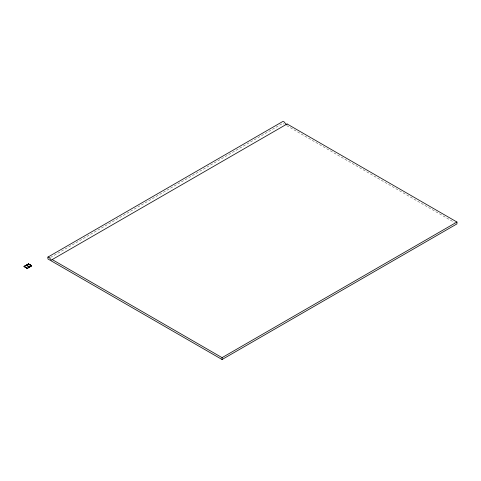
<?xml version="1.0" encoding="UTF-8"?>
<svg xmlns="http://www.w3.org/2000/svg" width="481" height="481" viewBox="0 0 481 481"><rect width="100%" height="100%" fill="white"/><g stroke="black" fill="none" stroke-linecap="round" stroke-linejoin="round"><path stroke-width="0.36" stroke-dasharray="2.4 1.8" d="M50.517 257.461L282.792 123.358L284.091 124.11M286.694 125.607L454.353 222.408"/><path stroke-width="0.72" d="M24.05 266.396L28.493 263.889L30.075 264.79M24.068 266.558L27.285 268.422L24.05 266.36L28.403 264.057L31.62 265.915L30.273 264.905M31.65 265.71L27.285 268.266L25.908 267.424M27.285 268.422L31.62 265.915M47.914 257.094L282.792 121.489C284.752 120.731 285.912 126.329 287.085 123.966L456.95 222.036L456.95 223.905L222.072 359.511L47.914 258.964L47.914 257.094C49.874 256.337 51.034 261.935 52.207 259.572L222.072 357.642L222.072 359.511M52.207 259.572L287.085 123.966M222.072 357.642L456.95 222.036M26.311 265.145L27.892 266.053M24.128 266.408L25.709 267.31M28.415 263.877L31.65 265.74L28.403 264.057M28.09 266.167L29.467 267.003L26.383 265.223"/></g></svg>
